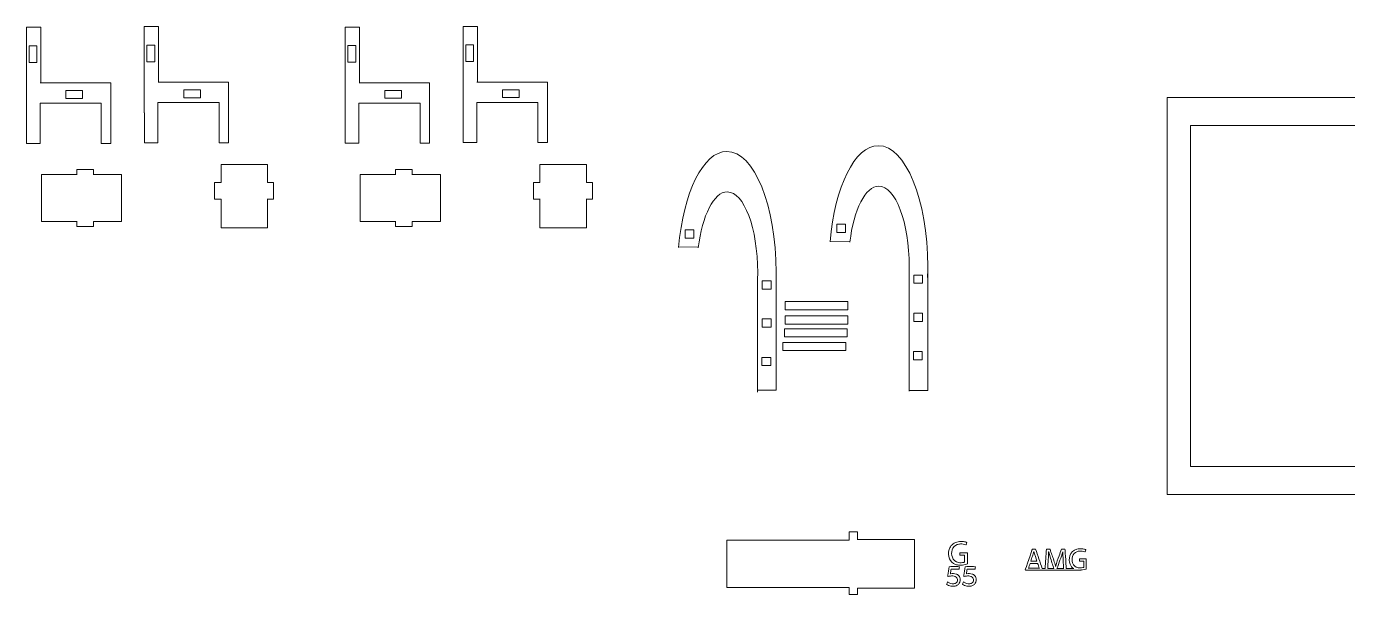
# Model space of a CAD drawing. Header units: millimetres. Extents: x -607 to 1451, y -798 to 283.
# Drawn here: x -575 to -60, y -765 to -544 of the extents above; entities that cross this region are included whole.
import ezdxf

# ---------------------------------------------------------------- set-up
doc = ezdxf.new("R2010")
doc.units = ezdxf.units.MM
doc.header["$MEASUREMENT"] = 0
doc.layers.add('layer 1', color=7, linetype='Continuous')

msp = doc.modelspace()

# ---------------------------------------------------------------- linework, layer by layer
at = {"layer": 'layer 1', "color": 242, "lineweight": 20}
for points in [[(-259.2123, -623.8066), (-255.7727, -623.8066), (-255.7727, -620.6316), (-259.2123, -620.6316), (-259.2123, -623.8066)], [(-318.2144, -626.0552), (-314.7748, -626.0552), (-314.7748, -622.8802), (-318.2144, -622.8802), (-318.2144, -626.0552)], [(-288.1845, -645.8987), (-284.7449, -645.8987), (-284.7449, -642.7237), (-288.1845, -642.7237), (-288.1845, -645.8987)], [(-229.1824, -643.6501), (-225.7428, -643.6501), (-225.7428, -640.4751), (-229.1824, -640.4751), (-229.1824, -643.6501)], [(-288.1843, -660.7154), (-284.7447, -660.7154), (-284.7447, -657.5404), (-288.1843, -657.5404), (-288.1843, -660.7154)], [(-229.1822, -658.4668), (-225.7426, -658.4668), (-225.7426, -655.2918), (-229.1822, -655.2918), (-229.1822, -658.4668)], [(-288.3166, -675.6643), (-284.877, -675.6643), (-284.877, -672.4893), (-288.3166, -672.4893), (-288.3166, -675.6643)], [(-229.3145, -673.4157), (-225.8749, -673.4157), (-225.8749, -670.2407), (-229.3145, -670.2407), (-229.3145, -673.4157)]]:
    msp.add_lwpolyline(points, close=True, dxfattribs=at)
for points, knots in [([(-574.5522, -577.5316), (-574.5522, -577.5316), (-574.6813, -577.5316), (-574.6813, -577.5316), (-574.6813, -577.5316), (-574.6813, -577.5316), (-574.6813, -543.9295), (-574.6813, -543.9295), (-574.6813, -543.9295), (-574.6813, -543.9295), (-569.1251, -543.9295), (-569.1251, -543.9295), (-569.1251, -543.9295), (-569.1251, -543.9295), (-569.1251, -565.6253), (-569.1251, -565.6253)], [0, 0, 0, 0, 0.2, 0.2, 0.2, 0.2, 0.4, 0.4, 0.4, 0.4, 0.6, 0.6, 0.6, 0.6, 1, 1, 1, 1]), ([(-528.6474, -577.2637), (-528.6474, -577.2637), (-528.7765, -577.2637), (-528.7765, -577.2637), (-528.7765, -577.2637), (-528.7765, -577.2637), (-528.7765, -543.6616), (-528.7765, -543.6616), (-528.7765, -543.6616), (-528.7765, -543.6616), (-523.2203, -543.6616), (-523.2203, -543.6616), (-523.2203, -543.6616), (-523.2203, -543.6616), (-523.2203, -565.3574), (-523.2203, -565.3574)], [0, 0, 0, 0, 0.2, 0.2, 0.2, 0.2, 0.4, 0.4, 0.4, 0.4, 0.6, 0.6, 0.6, 0.6, 1, 1, 1, 1]), ([(-450.4255, -577.495), (-450.4255, -577.495), (-450.5546, -577.495), (-450.5546, -577.495), (-450.5546, -577.495), (-450.5546, -577.495), (-450.5546, -543.8929), (-450.5546, -543.8929), (-450.5546, -543.8929), (-450.5546, -543.8929), (-444.9984, -543.8929), (-444.9984, -543.8929), (-444.9984, -543.8929), (-444.9984, -543.8929), (-444.9984, -565.5887), (-444.9984, -565.5887)], [0, 0, 0, 0, 0.2, 0.2, 0.2, 0.2, 0.4, 0.4, 0.4, 0.4, 0.6, 0.6, 0.6, 0.6, 1, 1, 1, 1]), ([(-404.5207, -577.2271), (-404.5207, -577.2271), (-404.6498, -577.2271), (-404.6498, -577.2271), (-404.6498, -577.2271), (-404.6498, -577.2271), (-404.6498, -543.625), (-404.6498, -543.625), (-404.6498, -543.625), (-404.6498, -543.625), (-399.0936, -543.625), (-399.0936, -543.625), (-399.0936, -543.625), (-399.0936, -543.625), (-399.0936, -565.3208), (-399.0936, -565.3208)], [0, 0, 0, 0, 0.2, 0.2, 0.2, 0.2, 0.4, 0.4, 0.4, 0.4, 0.6, 0.6, 0.6, 0.6, 1, 1, 1, 1]), ([(-573.6603, -551.1392), (-573.6603, -551.1392), (-570.6176, -551.1392), (-570.6176, -551.1392), (-570.6176, -551.1392), (-570.6176, -551.1392), (-570.6176, -557.6215), (-570.6176, -557.6215), (-570.6176, -557.6215), (-570.6176, -557.6215), (-573.6603, -557.6215), (-573.6603, -557.6215), (-573.6603, -557.6215), (-573.6603, -557.6215), (-573.6603, -551.1392), (-573.6603, -551.1392)], [0, 0, 0, 0, 0.2, 0.2, 0.2, 0.2, 0.4, 0.4, 0.4, 0.4, 0.6, 0.6, 0.6, 0.6, 1, 1, 1, 1]), ([(-527.7555, -550.8713), (-527.7555, -550.8713), (-524.7128, -550.8713), (-524.7128, -550.8713), (-524.7128, -550.8713), (-524.7128, -550.8713), (-524.7128, -557.3536), (-524.7128, -557.3536), (-524.7128, -557.3536), (-524.7128, -557.3536), (-527.7555, -557.3536), (-527.7555, -557.3536), (-527.7555, -557.3536), (-527.7555, -557.3536), (-527.7555, -550.8713), (-527.7555, -550.8713)], [0, 0, 0, 0, 0.2, 0.2, 0.2, 0.2, 0.4, 0.4, 0.4, 0.4, 0.6, 0.6, 0.6, 0.6, 1, 1, 1, 1]), ([(-449.5336, -551.1026), (-449.5336, -551.1026), (-446.4909, -551.1026), (-446.4909, -551.1026), (-446.4909, -551.1026), (-446.4909, -551.1026), (-446.4909, -557.5849), (-446.4909, -557.5849), (-446.4909, -557.5849), (-446.4909, -557.5849), (-449.5336, -557.5849), (-449.5336, -557.5849), (-449.5336, -557.5849), (-449.5336, -557.5849), (-449.5336, -551.1026), (-449.5336, -551.1026)], [0, 0, 0, 0, 0.2, 0.2, 0.2, 0.2, 0.4, 0.4, 0.4, 0.4, 0.6, 0.6, 0.6, 0.6, 1, 1, 1, 1]), ([(-403.6288, -550.8347), (-403.6288, -550.8347), (-400.5861, -550.8347), (-400.5861, -550.8347), (-400.5861, -550.8347), (-400.5861, -550.8347), (-400.5861, -557.317), (-400.5861, -557.317), (-400.5861, -557.317), (-400.5861, -557.317), (-403.6288, -557.317), (-403.6288, -557.317), (-403.6288, -557.317), (-403.6288, -557.317), (-403.6288, -550.8347), (-403.6288, -550.8347)], [0, 0, 0, 0, 0.2, 0.2, 0.2, 0.2, 0.4, 0.4, 0.4, 0.4, 0.6, 0.6, 0.6, 0.6, 1, 1, 1, 1]), ([(-569.2945, -565.6253), (-569.2945, -565.6253), (-541.8438, -565.6253), (-541.8438, -565.6253), (-541.8438, -565.6253), (-541.8438, -565.6253), (-541.8438, -589.1732), (-541.8438, -589.1732), (-541.8438, -589.1732), (-541.8438, -589.1732), (-545.548, -589.1732), (-545.548, -589.1732)], [0, 0, 0, 0, 0.25, 0.25, 0.25, 0.25, 0.5, 0.5, 0.5, 0.5, 1, 1, 1, 1]), ([(-523.3897, -565.3574), (-523.3897, -565.3574), (-495.939, -565.3574), (-495.939, -565.3574), (-495.939, -565.3574), (-495.939, -565.3574), (-495.939, -588.9053), (-495.939, -588.9053), (-495.939, -588.9053), (-495.939, -588.9053), (-499.6432, -588.9053), (-499.6432, -588.9053)], [0, 0, 0, 0, 0.25, 0.25, 0.25, 0.25, 0.5, 0.5, 0.5, 0.5, 1, 1, 1, 1]), ([(-445.1678, -565.5887), (-445.1678, -565.5887), (-417.7171, -565.5887), (-417.7171, -565.5887), (-417.7171, -565.5887), (-417.7171, -565.5887), (-417.7171, -589.1366), (-417.7171, -589.1366), (-417.7171, -589.1366), (-417.7171, -589.1366), (-421.4213, -589.1366), (-421.4213, -589.1366)], [0, 0, 0, 0, 0.25, 0.25, 0.25, 0.25, 0.5, 0.5, 0.5, 0.5, 1, 1, 1, 1]), ([(-399.263, -565.3208), (-399.263, -565.3208), (-371.8123, -565.3208), (-371.8123, -565.3208), (-371.8123, -565.3208), (-371.8123, -565.3208), (-371.8123, -588.8687), (-371.8123, -588.8687), (-371.8123, -588.8687), (-371.8123, -588.8687), (-375.5165, -588.8687), (-375.5165, -588.8687)], [0, 0, 0, 0, 0.25, 0.25, 0.25, 0.25, 0.5, 0.5, 0.5, 0.5, 1, 1, 1, 1]), ([(-559.3066, -571.6443), (-559.3066, -571.6443), (-559.3066, -568.6016), (-559.3066, -568.6016), (-559.3066, -568.6016), (-559.3066, -568.6016), (-552.8243, -568.6016), (-552.8243, -568.6016), (-552.8243, -568.6016), (-552.8243, -568.6016), (-552.8243, -571.6443), (-552.8243, -571.6443), (-552.8243, -571.6443), (-552.8243, -571.6443), (-559.3066, -571.6443), (-559.3066, -571.6443)], [0, 0, 0, 0, 0.2, 0.2, 0.2, 0.2, 0.4, 0.4, 0.4, 0.4, 0.6, 0.6, 0.6, 0.6, 1, 1, 1, 1]), ([(-513.4018, -571.3764), (-513.4018, -571.3764), (-513.4018, -568.3337), (-513.4018, -568.3337), (-513.4018, -568.3337), (-513.4018, -568.3337), (-506.9195, -568.3337), (-506.9195, -568.3337), (-506.9195, -568.3337), (-506.9195, -568.3337), (-506.9195, -571.3764), (-506.9195, -571.3764), (-506.9195, -571.3764), (-506.9195, -571.3764), (-513.4018, -571.3764), (-513.4018, -571.3764)], [0, 0, 0, 0, 0.2, 0.2, 0.2, 0.2, 0.4, 0.4, 0.4, 0.4, 0.6, 0.6, 0.6, 0.6, 1, 1, 1, 1]), ([(-435.1799, -571.6077), (-435.1799, -571.6077), (-435.1799, -568.565), (-435.1799, -568.565), (-435.1799, -568.565), (-435.1799, -568.565), (-428.6976, -568.565), (-428.6976, -568.565), (-428.6976, -568.565), (-428.6976, -568.565), (-428.6976, -571.6077), (-428.6976, -571.6077), (-428.6976, -571.6077), (-428.6976, -571.6077), (-435.1799, -571.6077), (-435.1799, -571.6077)], [0, 0, 0, 0, 0.2, 0.2, 0.2, 0.2, 0.4, 0.4, 0.4, 0.4, 0.6, 0.6, 0.6, 0.6, 1, 1, 1, 1]), ([(-389.2751, -571.3398), (-389.2751, -571.3398), (-389.2751, -568.2971), (-389.2751, -568.2971), (-389.2751, -568.2971), (-389.2751, -568.2971), (-382.7928, -568.2971), (-382.7928, -568.2971), (-382.7928, -568.2971), (-382.7928, -568.2971), (-382.7928, -571.3398), (-382.7928, -571.3398), (-382.7928, -571.3398), (-382.7928, -571.3398), (-389.2751, -571.3398), (-389.2751, -571.3398)], [0, 0, 0, 0, 0.2, 0.2, 0.2, 0.2, 0.4, 0.4, 0.4, 0.4, 0.6, 0.6, 0.6, 0.6, 1, 1, 1, 1]), ([(-569.373, -589.1733), (-569.373, -589.1733), (-569.373, -573.566), (-569.373, -573.566), (-569.373, -573.566), (-569.373, -573.566), (-545.548, -573.566), (-545.548, -573.566), (-545.548, -573.566), (-545.548, -573.566), (-545.548, -589.1732), (-545.548, -589.1732)], [0, 0, 0, 0, 0.25, 0.25, 0.25, 0.25, 0.5, 0.5, 0.5, 0.5, 1, 1, 1, 1]), ([(-523.4682, -588.9054), (-523.4682, -588.9054), (-523.4682, -573.2981), (-523.4682, -573.2981), (-523.4682, -573.2981), (-523.4682, -573.2981), (-499.6432, -573.2981), (-499.6432, -573.2981), (-499.6432, -573.2981), (-499.6432, -573.2981), (-499.6432, -588.9053), (-499.6432, -588.9053)], [0, 0, 0, 0, 0.25, 0.25, 0.25, 0.25, 0.5, 0.5, 0.5, 0.5, 1, 1, 1, 1]), ([(-445.2463, -589.1367), (-445.2463, -589.1367), (-445.2463, -573.5294), (-445.2463, -573.5294), (-445.2463, -573.5294), (-445.2463, -573.5294), (-421.4213, -573.5294), (-421.4213, -573.5294), (-421.4213, -573.5294), (-421.4213, -573.5294), (-421.4213, -589.1366), (-421.4213, -589.1366)], [0, 0, 0, 0, 0.25, 0.25, 0.25, 0.25, 0.5, 0.5, 0.5, 0.5, 1, 1, 1, 1]), ([(-399.3415, -588.8688), (-399.3415, -588.8688), (-399.3415, -573.2615), (-399.3415, -573.2615), (-399.3415, -573.2615), (-399.3415, -573.2615), (-375.5165, -573.2615), (-375.5165, -573.2615), (-375.5165, -573.2615), (-375.5165, -573.2615), (-375.5165, -588.8687), (-375.5165, -588.8687)], [0, 0, 0, 0, 0.25, 0.25, 0.25, 0.25, 0.5, 0.5, 0.5, 0.5, 1, 1, 1, 1]), ([(-569.373, -589.1732), (-569.373, -589.1732), (-574.6522, -589.1732), (-574.6522, -589.1732), (-574.6522, -589.1732), (-574.6522, -589.1732), (-574.6522, -577.5316), (-574.6522, -577.5316)], [0, 0, 0, 0, 0.33333333, 0.33333333, 0.33333333, 0.33333333, 1, 1, 1, 1]), ([(-523.4682, -588.9053), (-523.4682, -588.9053), (-528.7474, -588.9053), (-528.7474, -588.9053), (-528.7474, -588.9053), (-528.7474, -588.9053), (-528.7474, -577.2637), (-528.7474, -577.2637)], [0, 0, 0, 0, 0.33333333, 0.33333333, 0.33333333, 0.33333333, 1, 1, 1, 1]), ([(-445.2463, -589.1366), (-445.2463, -589.1366), (-450.5255, -589.1366), (-450.5255, -589.1366), (-450.5255, -589.1366), (-450.5255, -589.1366), (-450.5255, -577.495), (-450.5255, -577.495)], [0, 0, 0, 0, 0.33333333, 0.33333333, 0.33333333, 0.33333333, 1, 1, 1, 1]), ([(-399.3415, -588.8687), (-399.3415, -588.8687), (-404.6207, -588.8687), (-404.6207, -588.8687), (-404.6207, -588.8687), (-404.6207, -588.8687), (-404.6207, -577.2271), (-404.6207, -577.2271)], [0, 0, 0, 0, 0.33333333, 0.33333333, 0.33333333, 0.33333333, 1, 1, 1, 1]), ([(-261.7701, -627.4551), (-259.9487, -606.1036), (-252.2225, -590.0665), (-242.9678, -590.0665), (-242.9678, -590.0665), (-232.359, -590.0665), (-223.7589, -611.1395), (-223.7589, -637.1346), (-223.7589, -637.1346), (-223.7589, -637.1346), (-223.7589, -637.1346), (-223.7589, -637.1346)], [0, 0, 0, 0, 0.25, 0.25, 0.25, 0.25, 0.5, 0.5, 0.5, 0.5, 1, 1, 1, 1]), ([(-320.7722, -629.7037), (-318.9508, -608.3522), (-311.2246, -592.3151), (-301.9699, -592.3151), (-301.9699, -592.3151), (-291.3611, -592.3151), (-282.761, -613.3881), (-282.761, -639.3832), (-282.761, -639.3832), (-282.761, -639.3832), (-282.761, -639.3832), (-282.761, -639.3832)], [0, 0, 0, 0, 0.25, 0.25, 0.25, 0.25, 0.5, 0.5, 0.5, 0.5, 1, 1, 1, 1]), ([(-555.0733, -619.6002), (-555.0733, -619.6002), (-568.8318, -619.6002), (-568.8318, -619.6002), (-568.8318, -619.6002), (-568.8318, -619.6002), (-568.8319, -619.6002), (-568.8319, -619.6002), (-568.8319, -619.6002), (-568.8319, -619.6002), (-568.8319, -601.3439), (-568.8319, -601.3439), (-568.8319, -601.3439), (-568.8319, -601.3439), (-555.0733, -601.3439), (-555.0733, -601.3439)], [0, 0, 0, 0, 0.2, 0.2, 0.2, 0.2, 0.4, 0.4, 0.4, 0.4, 0.6, 0.6, 0.6, 0.6, 1, 1, 1, 1]), ([(-555.0733, -601.41), (-555.0733, -601.41), (-555.0733, -599.3839), (-555.0733, -599.3839), (-555.0733, -599.3839), (-555.0733, -599.3839), (-548.591, -599.3839), (-548.591, -599.3839), (-548.591, -599.3839), (-548.591, -599.3839), (-548.591, -601.3439), (-548.591, -601.3439)], [0, 0, 0, 0, 0.25, 0.25, 0.25, 0.25, 0.5, 0.5, 0.5, 0.5, 1, 1, 1, 1]), ([(-548.7234, -601.3439), (-548.7234, -601.3439), (-537.6107, -601.3439), (-537.6107, -601.3439), (-537.6107, -601.3439), (-537.6107, -601.3439), (-537.6106, -601.3439), (-537.6106, -601.3439), (-537.6106, -601.3439), (-537.6106, -601.3439), (-537.6105, -601.3439), (-537.6105, -601.3439), (-537.6105, -601.3439), (-537.6105, -601.3439), (-537.6105, -619.6), (-537.6105, -619.6), (-537.6105, -619.6), (-537.6105, -619.6), (-537.6105, -619.6001), (-537.6105, -619.6001), (-537.6105, -619.6001), (-537.6105, -619.6001), (-537.6105, -619.6002), (-537.6105, -619.6002), (-537.6105, -619.6002), (-537.6105, -619.6002), (-537.6106, -619.6002), (-537.6106, -619.6002), (-537.6106, -619.6002), (-537.6106, -619.6002), (-548.591, -619.6002), (-548.591, -619.6002)], [0, 0, 0, 0, 0.11111111, 0.11111111, 0.11111111, 0.11111111, 0.22222222, 0.22222222, 0.22222222, 0.22222222, 0.33333333, 0.33333333, 0.33333333, 0.33333333, 0.44444444, 0.44444444, 0.44444444, 0.44444444, 0.55555556, 0.55555556, 0.55555556, 0.55555556, 0.66666667, 0.66666667, 0.66666667, 0.66666667, 0.77777778, 0.77777778, 0.77777778, 0.77777778, 1, 1, 1, 1]), ([(-480.7626, -604.4528), (-480.7626, -604.4528), (-480.7626, -597.4086), (-480.7626, -597.4086), (-480.7626, -597.4086), (-480.7626, -597.4086), (-498.8866, -597.4086), (-498.8866, -597.4086), (-498.8866, -597.4086), (-498.8866, -597.4086), (-498.8866, -604.4528), (-498.8866, -604.4528)], [0, 0, 0, 0, 0.25, 0.25, 0.25, 0.25, 0.5, 0.5, 0.5, 0.5, 1, 1, 1, 1]), ([(-430.9466, -619.5636), (-430.9466, -619.5636), (-444.7051, -619.5636), (-444.7051, -619.5636), (-444.7051, -619.5636), (-444.7051, -619.5636), (-444.7052, -619.5636), (-444.7052, -619.5636), (-444.7052, -619.5636), (-444.7052, -619.5636), (-444.7052, -601.3073), (-444.7052, -601.3073), (-444.7052, -601.3073), (-444.7052, -601.3073), (-430.9466, -601.3073), (-430.9466, -601.3073)], [0, 0, 0, 0, 0.2, 0.2, 0.2, 0.2, 0.4, 0.4, 0.4, 0.4, 0.6, 0.6, 0.6, 0.6, 1, 1, 1, 1]), ([(-430.9466, -601.3734), (-430.9466, -601.3734), (-430.9466, -599.3473), (-430.9466, -599.3473), (-430.9466, -599.3473), (-430.9466, -599.3473), (-424.4643, -599.3473), (-424.4643, -599.3473), (-424.4643, -599.3473), (-424.4643, -599.3473), (-424.4643, -601.3073), (-424.4643, -601.3073)], [0, 0, 0, 0, 0.25, 0.25, 0.25, 0.25, 0.5, 0.5, 0.5, 0.5, 1, 1, 1, 1]), ([(-424.5967, -601.3073), (-424.5967, -601.3073), (-413.484, -601.3073), (-413.484, -601.3073), (-413.484, -601.3073), (-413.484, -601.3073), (-413.4839, -601.3073), (-413.4839, -601.3073), (-413.4839, -601.3073), (-413.4839, -601.3073), (-413.4838, -601.3073), (-413.4838, -601.3073), (-413.4838, -601.3073), (-413.4838, -601.3073), (-413.4838, -619.5634), (-413.4838, -619.5634), (-413.4838, -619.5634), (-413.4838, -619.5634), (-413.4838, -619.5635), (-413.4838, -619.5635), (-413.4838, -619.5635), (-413.4838, -619.5635), (-413.4838, -619.5636), (-413.4838, -619.5636), (-413.4838, -619.5636), (-413.4838, -619.5636), (-413.4839, -619.5636), (-413.4839, -619.5636), (-413.4839, -619.5636), (-413.4839, -619.5636), (-424.4643, -619.5636), (-424.4643, -619.5636)], [0, 0, 0, 0, 0.11111111, 0.11111111, 0.11111111, 0.11111111, 0.22222222, 0.22222222, 0.22222222, 0.22222222, 0.33333333, 0.33333333, 0.33333333, 0.33333333, 0.44444444, 0.44444444, 0.44444444, 0.44444444, 0.55555556, 0.55555556, 0.55555556, 0.55555556, 0.66666667, 0.66666667, 0.66666667, 0.66666667, 0.77777778, 0.77777778, 0.77777778, 0.77777778, 1, 1, 1, 1]), ([(-356.6359, -604.4162), (-356.6359, -604.4162), (-356.6359, -597.372), (-356.6359, -597.372), (-356.6359, -597.372), (-356.6359, -597.372), (-374.7599, -597.372), (-374.7599, -597.372), (-374.7599, -597.372), (-374.7599, -597.372), (-374.7599, -604.4162), (-374.7599, -604.4162)], [0, 0, 0, 0, 0.25, 0.25, 0.25, 0.25, 0.5, 0.5, 0.5, 0.5, 1, 1, 1, 1]), ([(-498.8177, -610.9351), (-498.8177, -610.9351), (-501.429, -610.9351), (-501.429, -610.9351), (-501.429, -610.9351), (-501.429, -610.9351), (-501.429, -604.4528), (-501.429, -604.4528), (-501.429, -604.4528), (-501.429, -604.4528), (-498.8866, -604.4528), (-498.8866, -604.4528)], [0, 0, 0, 0, 0.25, 0.25, 0.25, 0.25, 0.5, 0.5, 0.5, 0.5, 1, 1, 1, 1]), ([(-480.892, -610.9351), (-480.892, -610.9351), (-478.4446, -610.9351), (-478.4446, -610.9351), (-478.4446, -610.9351), (-478.4446, -610.9351), (-478.4446, -604.4528), (-478.4446, -604.4528), (-478.4446, -604.4528), (-478.4446, -604.4528), (-480.7626, -604.4528), (-480.7626, -604.4528)], [0, 0, 0, 0, 0.25, 0.25, 0.25, 0.25, 0.5, 0.5, 0.5, 0.5, 1, 1, 1, 1]), ([(-374.691, -610.8985), (-374.691, -610.8985), (-377.3023, -610.8985), (-377.3023, -610.8985), (-377.3023, -610.8985), (-377.3023, -610.8985), (-377.3023, -604.4162), (-377.3023, -604.4162), (-377.3023, -604.4162), (-377.3023, -604.4162), (-374.7599, -604.4162), (-374.7599, -604.4162)], [0, 0, 0, 0, 0.25, 0.25, 0.25, 0.25, 0.5, 0.5, 0.5, 0.5, 1, 1, 1, 1]), ([(-356.7653, -610.8985), (-356.7653, -610.8985), (-354.3179, -610.8985), (-354.3179, -610.8985), (-354.3179, -610.8985), (-354.3179, -610.8985), (-354.3179, -604.4162), (-354.3179, -604.4162), (-354.3179, -604.4162), (-354.3179, -604.4162), (-356.6359, -604.4162), (-356.6359, -604.4162)], [0, 0, 0, 0, 0.25, 0.25, 0.25, 0.25, 0.5, 0.5, 0.5, 0.5, 1, 1, 1, 1]), ([(-254.0845, -627.6449), (-252.5569, -614.9849), (-248.084, -605.8191), (-242.8041, -605.8191), (-242.8041, -605.8191), (-236.264, -605.8191), (-230.9622, -619.8819), (-230.9622, -637.2294), (-230.9622, -637.2294), (-230.9622, -637.7364), (-230.9668, -638.2406), (-230.9757, -638.7417)], [0, 0, 0, 0, 0.25, 0.25, 0.25, 0.25, 0.5, 0.5, 0.5, 0.5, 1, 1, 1, 1]), ([(-498.8866, -610.9351), (-498.8866, -610.9351), (-498.8866, -622.0807), (-498.8866, -622.0807), (-498.8866, -622.0807), (-498.8866, -622.0807), (-480.7626, -622.0807), (-480.7626, -622.0807), (-480.7626, -622.0807), (-480.7626, -622.0807), (-480.7626, -610.9351), (-480.7626, -610.9351)], [0, 0, 0, 0, 0.25, 0.25, 0.25, 0.25, 0.5, 0.5, 0.5, 0.5, 1, 1, 1, 1]), ([(-374.7599, -610.8985), (-374.7599, -610.8985), (-374.7599, -622.0441), (-374.7599, -622.0441), (-374.7599, -622.0441), (-374.7599, -622.0441), (-356.6359, -622.0441), (-356.6359, -622.0441), (-356.6359, -622.0441), (-356.6359, -622.0441), (-356.6359, -610.8985), (-356.6359, -610.8985)], [0, 0, 0, 0, 0.25, 0.25, 0.25, 0.25, 0.5, 0.5, 0.5, 0.5, 1, 1, 1, 1]), ([(-313.0866, -629.8935), (-311.559, -617.2335), (-307.0861, -608.0677), (-301.8062, -608.0677), (-301.8062, -608.0677), (-295.2661, -608.0677), (-289.9643, -622.1305), (-289.9643, -639.478), (-289.9643, -639.478), (-289.9643, -639.985), (-289.9689, -640.4892), (-289.9778, -640.9903)], [0, 0, 0, 0, 0.25, 0.25, 0.25, 0.25, 0.5, 0.5, 0.5, 0.5, 1, 1, 1, 1]), ([(-555.0733, -619.4938), (-555.0733, -619.4938), (-555.0733, -621.5199), (-555.0733, -621.5199), (-555.0733, -621.5199), (-555.0733, -621.5199), (-548.591, -621.5199), (-548.591, -621.5199), (-548.591, -621.5199), (-548.591, -621.5199), (-548.591, -619.5599), (-548.591, -619.5599)], [0, 0, 0, 0, 0.25, 0.25, 0.25, 0.25, 0.5, 0.5, 0.5, 0.5, 1, 1, 1, 1]), ([(-430.9466, -619.4572), (-430.9466, -619.4572), (-430.9466, -621.4833), (-430.9466, -621.4833), (-430.9466, -621.4833), (-430.9466, -621.4833), (-424.4643, -621.4833), (-424.4643, -621.4833), (-424.4643, -621.4833), (-424.4643, -621.4833), (-424.4643, -619.5233), (-424.4643, -619.5233)], [0, 0, 0, 0, 0.25, 0.25, 0.25, 0.25, 0.5, 0.5, 0.5, 0.5, 1, 1, 1, 1]), ([(-289.9778, -686.051), (-289.9778, -686.051), (-289.9778, -640.9892), (-289.9778, -640.9892), (-289.9778, -640.9892), (-289.9778, -640.9892), (-289.9777, -640.9892), (-289.9777, -640.9892)], [0, 0, 0, 0, 0.33333333, 0.33333333, 0.33333333, 0.33333333, 1, 1, 1, 1]), ([(-282.7676, -640.9892), (-282.7676, -640.9892), (-282.7604, -640.9892), (-282.7604, -640.9892), (-282.7604, -640.9892), (-282.7604, -640.9892), (-282.7603, -640.9892), (-282.7603, -640.9892), (-282.7603, -640.9892), (-282.7603, -640.9892), (-282.7603, -685.3226), (-282.7603, -685.3226)], [0, 0, 0, 0, 0.25, 0.25, 0.25, 0.25, 0.5, 0.5, 0.5, 0.5, 1, 1, 1, 1]), ([(-230.9757, -685.5878), (-230.9757, -685.5878), (-230.9757, -638.7406), (-230.9757, -638.7406), (-230.9757, -638.7406), (-230.9757, -638.7406), (-230.9756, -638.7406), (-230.9756, -638.7406)], [0, 0, 0, 0, 0.33333333, 0.33333333, 0.33333333, 0.33333333, 1, 1, 1, 1]), ([(-223.7655, -638.7406), (-223.7655, -638.7406), (-223.7583, -638.7406), (-223.7583, -638.7406), (-223.7583, -638.7406), (-223.7583, -638.7406), (-223.7582, -638.7406), (-223.7582, -638.7406), (-223.7582, -638.7406), (-223.7582, -638.7406), (-223.7582, -685.3854), (-223.7582, -685.3854)], [0, 0, 0, 0, 0.25, 0.25, 0.25, 0.25, 0.5, 0.5, 0.5, 0.5, 1, 1, 1, 1]), ([(-279.3206, -653.9686), (-279.3206, -653.9686), (-254.8469, -653.9686), (-254.8469, -653.9686), (-254.8469, -653.9686), (-254.8469, -653.9686), (-254.8469, -650.7936), (-254.8469, -650.7936), (-254.8469, -650.7936), (-254.8469, -650.7936), (-279.3206, -650.7936), (-279.3206, -650.7936), (-279.3206, -650.7936), (-279.3206, -650.7936), (-279.3206, -653.9686), (-279.3206, -653.9686)], [0, 0, 0, 0, 0.2, 0.2, 0.2, 0.2, 0.4, 0.4, 0.4, 0.4, 0.6, 0.6, 0.6, 0.6, 1, 1, 1, 1]), ([(-279.3206, -659.5251), (-279.3206, -659.5251), (-254.8469, -659.5251), (-254.8469, -659.5251), (-254.8469, -659.5251), (-254.8469, -659.5251), (-254.8469, -656.3501), (-254.8469, -656.3501), (-254.8469, -656.3501), (-254.8469, -656.3501), (-279.3206, -656.3501), (-279.3206, -656.3501), (-279.3206, -656.3501), (-279.3206, -656.3501), (-279.3206, -659.5251), (-279.3206, -659.5251)], [0, 0, 0, 0, 0.2, 0.2, 0.2, 0.2, 0.4, 0.4, 0.4, 0.4, 0.6, 0.6, 0.6, 0.6, 1, 1, 1, 1]), ([(-279.5852, -664.5522), (-279.5852, -664.5522), (-255.1115, -664.5522), (-255.1115, -664.5522), (-255.1115, -664.5522), (-255.1115, -664.5522), (-255.1115, -661.3772), (-255.1115, -661.3772), (-255.1115, -661.3772), (-255.1115, -661.3772), (-279.5852, -661.3772), (-279.5852, -661.3772), (-279.5852, -661.3772), (-279.5852, -661.3772), (-279.5852, -664.5522), (-279.5852, -664.5522)], [0, 0, 0, 0, 0.2, 0.2, 0.2, 0.2, 0.4, 0.4, 0.4, 0.4, 0.6, 0.6, 0.6, 0.6, 1, 1, 1, 1]), ([(-280.1143, -669.8438), (-280.1143, -669.8438), (-255.6406, -669.8438), (-255.6406, -669.8438), (-255.6406, -669.8438), (-255.6406, -669.8438), (-255.6406, -666.6688), (-255.6406, -666.6688), (-255.6406, -666.6688), (-255.6406, -666.6688), (-280.1143, -666.6688), (-280.1143, -666.6688), (-280.1143, -666.6688), (-280.1143, -666.6688), (-280.1143, -669.8438), (-280.1143, -669.8438)], [0, 0, 0, 0, 0.2, 0.2, 0.2, 0.2, 0.4, 0.4, 0.4, 0.4, 0.6, 0.6, 0.6, 0.6, 1, 1, 1, 1]), ([(-251.1631, -743.4709), (-251.1631, -743.4709), (-251.1631, -740.3776), (-251.1631, -740.3776), (-251.1631, -740.3776), (-251.1631, -740.3776), (-254.3381, -740.3776), (-254.3381, -740.3776), (-254.3381, -740.3776), (-254.3381, -740.3776), (-254.3381, -743.6425), (-254.3381, -743.6425)], [0, 0, 0, 0, 0.25, 0.25, 0.25, 0.25, 0.5, 0.5, 0.5, 0.5, 1, 1, 1, 1]), ([(-254.338, -762.1165), (-254.338, -762.1165), (-301.9763, -762.1165), (-301.9763, -762.1165), (-301.9763, -762.1165), (-301.9763, -762.1165), (-301.9763, -743.6425), (-301.9763, -743.6425), (-301.9763, -743.6425), (-301.9763, -743.6425), (-254.3381, -743.6425), (-254.3381, -743.6425)], [0, 0, 0, 0, 0.25, 0.25, 0.25, 0.25, 0.5, 0.5, 0.5, 0.5, 1, 1, 1, 1]), ([(-251.1631, -743.3474), (-251.1631, -743.3474), (-251.1631, -743.3473), (-251.1631, -743.3473), (-251.1631, -743.3473), (-251.1631, -743.3473), (-228.8752, -743.3473), (-228.8752, -743.3473), (-228.8752, -743.3473), (-228.8752, -743.3473), (-228.8752, -762.3889), (-228.8752, -762.3889), (-228.8752, -762.3889), (-228.8752, -762.3889), (-251.1631, -762.3889), (-251.1631, -762.3889)], [0, 0, 0, 0, 0.2, 0.2, 0.2, 0.2, 0.4, 0.4, 0.4, 0.4, 0.6, 0.6, 0.6, 0.6, 1, 1, 1, 1]), ([(-254.3381, -762.1165), (-254.3381, -762.1165), (-254.3381, -764.8513), (-254.3381, -764.8513), (-254.3381, -764.8513), (-254.3381, -764.8513), (-251.1631, -764.8513), (-251.1631, -764.8513), (-251.1631, -764.8513), (-251.1631, -764.8513), (-251.1631, -762.3889), (-251.1631, -762.3889)], [0, 0, 0, 0, 0.25, 0.25, 0.25, 0.25, 0.5, 0.5, 0.5, 0.5, 1, 1, 1, 1])]:
    msp.add_open_spline(points, degree=3, knots=knots, dxfattribs=at)
at = {"layer": 'layer 1', "color": 142, "lineweight": 20}
for points, knots in [([(-130.4778, -571.3396), (-130.4778, -571.3396), (-1.3611, -571.3396), (-1.3611, -571.3396), (-1.3611, -571.3396), (-1.3611, -571.3396), (-1.3611, -725.8563), (-1.3611, -725.8563), (-1.3611, -725.8563), (-1.3611, -725.8563), (-130.4778, -725.8563), (-130.4778, -725.8563), (-130.4778, -725.8563), (-130.4778, -725.8563), (-130.4778, -571.3396), (-130.4778, -571.3396)], [0, 0, 0, 0, 0.2, 0.2, 0.2, 0.2, 0.4, 0.4, 0.4, 0.4, 0.6, 0.6, 0.6, 0.6, 1, 1, 1, 1]), ([(-121.4397, -582.1557), (-121.4397, -582.1557), (-10.3992, -582.1557), (-10.3992, -582.1557), (-10.3992, -582.1557), (-10.3992, -582.1557), (-10.3992, -715.0401), (-10.3992, -715.0401), (-10.3992, -715.0401), (-10.3992, -715.0401), (-121.4397, -715.0401), (-121.4397, -715.0401), (-121.4397, -715.0401), (-121.4397, -715.0401), (-121.4397, -582.1557), (-121.4397, -582.1557)], [0, 0, 0, 0, 0.2, 0.2, 0.2, 0.2, 0.4, 0.4, 0.4, 0.4, 0.6, 0.6, 0.6, 0.6, 1, 1, 1, 1]), ([(-208.2519, -752.9271), (-208.2519, -752.9271), (-208.2519, -752.9271), (-208.2519, -752.9271), (-208.2519, -752.9271), (-208.2519, -751.4628), (-208.2519, -750.0201), (-208.2519, -748.5685), (-208.2519, -748.5685), (-209.241, -748.5685), (-210.2207, -748.5685), (-211.2163, -748.5685), (-211.2163, -748.5685), (-211.2191, -748.88), (-211.2258, -749.1821), (-211.2113, -749.5004), (-211.2113, -749.5004), (-210.5958, -749.5004), (-209.9966, -749.5004), (-209.3882, -749.5004), (-209.3882, -749.5004), (-209.3882, -750.4111), (-209.3882, -751.3051), (-209.3882, -752.2102), (-209.3882, -752.2102), (-209.494, -752.2452), (-209.5934, -752.2869), (-209.6969, -752.3108), (-209.6969, -752.3108), (-210.3695, -752.4656), (-211.0494, -752.4968), (-211.7277, -752.3714), (-211.7277, -752.3714), (-212.9273, -752.1496), (-213.7717, -751.4803), (-214.1812, -750.3184), (-214.1812, -750.3184), (-214.5161, -749.3684), (-214.5289, -748.398), (-214.2313, -747.4368), (-214.2313, -747.4368), (-213.9249, -746.4471), (-213.2741, -745.7626), (-212.3025, -745.3928), (-212.3025, -745.3928), (-211.8826, -745.2328), (-211.4446, -745.1582), (-210.9959, -745.1428), (-210.9959, -745.1428), (-210.2687, -745.1179), (-209.5599, -745.2029), (-208.883, -745.4865), (-208.883, -745.4865), (-208.8558, -745.4979), (-208.8258, -745.5029), (-208.7866, -745.5137), (-208.7866, -745.5137), (-208.6931, -745.1957), (-208.6029, -744.8891), (-208.5091, -744.5701), (-208.5091, -744.5701), (-208.5971, -744.5357), (-208.6703, -744.5045), (-208.7452, -744.4783), (-208.7452, -744.4783), (-209.2401, -744.3058), (-209.7509, -744.2163), (-210.2726, -744.1766), (-210.2726, -744.1766), (-211.0026, -744.1211), (-211.7229, -744.1741), (-212.4249, -744.3837), (-212.4249, -744.3837), (-213.9066, -744.8262), (-214.9338, -745.7627), (-215.4149, -747.2427), (-215.4149, -747.2427), (-215.8107, -748.4601), (-215.7563, -749.6797), (-215.2871, -750.8707), (-215.2871, -750.8707), (-214.8593, -751.9567), (-214.0755, -752.6877), (-212.9858, -753.0952), (-212.9858, -753.0952), (-212.4472, -753.2967), (-211.8862, -753.3814), (-211.3148, -753.4046), (-211.3148, -753.4046), (-210.5694, -753.4349), (-209.8348, -753.3503), (-209.1116, -753.1726), (-209.1116, -753.1726), (-208.8212, -753.1013), (-208.536, -753.0089), (-208.2519, -752.9271)], [0, 0, 0, 0, 0.04, 0.04, 0.04, 0.04, 0.08, 0.08, 0.08, 0.08, 0.12, 0.12, 0.12, 0.12, 0.16, 0.16, 0.16, 0.16, 0.2, 0.2, 0.2, 0.2, 0.24, 0.24, 0.24, 0.24, 0.28, 0.28, 0.28, 0.28, 0.32, 0.32, 0.32, 0.32, 0.36, 0.36, 0.36, 0.36, 0.4, 0.4, 0.4, 0.4, 0.44, 0.44, 0.44, 0.44, 0.48, 0.48, 0.48, 0.48, 0.52, 0.52, 0.52, 0.52, 0.56, 0.56, 0.56, 0.56, 0.6, 0.6, 0.6, 0.6, 0.64, 0.64, 0.64, 0.64, 0.68, 0.68, 0.68, 0.68, 0.72, 0.72, 0.72, 0.72, 0.76, 0.76, 0.76, 0.76, 0.8, 0.8, 0.8, 0.8, 0.84, 0.84, 0.84, 0.84, 0.88, 0.88, 0.88, 0.88, 0.92, 0.92, 0.92, 0.92, 1, 1, 1, 1]), ([(-179.1876, -754.7231), (-180.0512, -752.1874), (-180.9084, -749.6576), (-181.7731, -747.1207), (-181.7731, -747.1207), (-182.1981, -747.1207), (-182.6145, -747.1207), (-183.0223, -747.1207), (-183.0223, -747.1207), (-183.1177, -747.3202), (-185.7722, -755.119), (-185.7722, -755.2231), (-185.7722, -755.2231), (-185.7495, -755.2231), (-185.7269, -755.2231), (-185.7042, -755.2231)], [0, 0, 0, 0, 0.2, 0.2, 0.2, 0.2, 0.4, 0.4, 0.4, 0.4, 0.6, 0.6, 0.6, 0.6, 1, 1, 1, 1]), ([(-182.4497, -748.0489), (-182.1201, -749.3502), (-181.6256, -750.582), (-181.2179, -751.8572), (-181.2179, -751.8572), (-182.0333, -751.8572), (-182.8314, -751.8572), (-183.6555, -751.8572), (-183.6555, -751.8572), (-183.4387, -751.2153), (-183.2305, -750.582), (-183.0136, -749.9574), (-183.0136, -749.9574), (-182.7967, -749.3328), (-182.6145, -748.6909), (-182.4497, -748.0489)], [0, 0, 0, 0, 0.2, 0.2, 0.2, 0.2, 0.4, 0.4, 0.4, 0.4, 0.6, 0.6, 0.6, 0.6, 1, 1, 1, 1]), ([(-169.8339, -754.7232), (-169.9113, -753.5316), (-169.9923, -752.3507), (-170.0533, -751.1632), (-170.0533, -751.1632), (-170.1227, -749.888), (-170.2962, -747.2161), (-170.3309, -747.1207), (-170.3309, -747.1207), (-170.7646, -747.1207), (-171.2071, -747.1207), (-171.6408, -747.1207), (-171.6408, -747.1207), (-171.6581, -747.1641), (-171.6755, -747.1988), (-171.6928, -747.2335), (-171.6928, -747.2335), (-171.9965, -748.0576), (-172.3001, -748.8904), (-172.6037, -749.7145), (-172.6037, -749.7145), (-173.0982, -751.0505), (-173.5926, -752.3864), (-173.9396, -753.7657), (-173.9396, -753.7657), (-173.9396, -753.7917), (-173.957, -753.8091), (-173.983, -753.8611), (-173.983, -753.8611), (-174.0004, -753.783), (-174.009, -753.7397), (-174.0264, -753.6963), (-174.0264, -753.6963), (-174.2346, -752.9763), (-174.4081, -752.2476), (-174.6423, -751.5362), (-174.6423, -751.5362), (-175.1281, -750.0875), (-175.6486, -748.6562), (-176.1517, -747.2161), (-176.1517, -747.2161), (-176.1604, -747.1814), (-176.1778, -747.1554), (-176.1864, -747.1207), (-176.1864, -747.1207), (-176.6289, -747.1207), (-177.0626, -747.1207), (-177.5224, -747.1207), (-177.5224, -747.1207), (-177.5224, -747.1207), (-177.5224, -747.1208), (-177.5224, -747.1208), (-177.5224, -747.1208), (-177.6932, -749.6524), (-177.8721, -752.1841), (-178.051, -754.723)], [0, 0, 0, 0, 0.06666667, 0.06666667, 0.06666667, 0.06666667, 0.13333333, 0.13333333, 0.13333333, 0.13333333, 0.2, 0.2, 0.2, 0.2, 0.26666667, 0.26666667, 0.26666667, 0.26666667, 0.33333333, 0.33333333, 0.33333333, 0.33333333, 0.4, 0.4, 0.4, 0.4, 0.46666667, 0.46666667, 0.46666667, 0.46666667, 0.53333333, 0.53333333, 0.53333333, 0.53333333, 0.6, 0.6, 0.6, 0.6, 0.66666667, 0.66666667, 0.66666667, 0.66666667, 0.73333333, 0.73333333, 0.73333333, 0.73333333, 0.8, 0.8, 0.8, 0.8, 0.86666667, 0.86666667, 0.86666667, 0.86666667, 1, 1, 1, 1]), ([(-177.0558, -754.7231), (-177.0408, -754.4967), (-177.0255, -754.2727), (-177.0106, -754.052), (-177.0106, -754.052), (-176.9932, -753.6529), (-176.9585, -753.2625), (-176.9412, -752.8635), (-176.9412, -752.8635), (-176.9151, -752.4731), (-176.8891, -752.0914), (-176.8631, -751.7011), (-176.8631, -751.7011), (-176.8457, -751.3107), (-176.8197, -750.9203), (-176.8024, -750.53), (-176.8024, -750.53), (-176.785, -750.1396), (-176.7763, -749.7405), (-176.7503, -749.3502), (-176.7503, -749.3502), (-176.733, -748.9598), (-176.7416, -748.5781), (-176.6896, -748.1964), (-176.6896, -748.1964), (-176.6722, -748.2224), (-176.6549, -748.2571), (-176.6462, -748.2832), (-176.6462, -748.2832), (-176.4814, -748.9078), (-176.3252, -749.541), (-176.1257, -750.1483), (-176.1257, -750.1483), (-175.6361, -751.6812), (-175.1242, -753.1993), (-174.6176, -754.723)], [0, 0, 0, 0, 0.1, 0.1, 0.1, 0.1, 0.2, 0.2, 0.2, 0.2, 0.3, 0.3, 0.3, 0.3, 0.4, 0.4, 0.4, 0.4, 0.5, 0.5, 0.5, 0.5, 0.6, 0.6, 0.6, 0.6, 0.7, 0.7, 0.7, 0.7, 0.8, 0.8, 0.8, 0.8, 1, 1, 1, 1]), ([(-173.4593, -754.7231), (-172.6929, -752.5471), (-171.8465, -750.4014), (-171.1897, -748.1877), (-171.1897, -748.1877), (-171.181, -748.1877), (-171.1724, -748.1964), (-171.1637, -748.1964), (-171.1637, -748.1964), (-171.155, -748.2398), (-171.155, -748.2832), (-171.155, -748.3265), (-171.155, -748.3265), (-171.1463, -748.5781), (-171.155, -748.821), (-171.1463, -749.0639), (-171.1463, -749.0639), (-171.103, -749.9314), (-171.0596, -750.7989), (-171.0162, -751.6664), (-171.0162, -751.6664), (-170.9642, -752.7074), (-170.9121, -753.757), (-170.8601, -754.8067), (-170.8601, -754.8067), (-170.8601, -754.8067), (-170.8601, -754.8067), (-170.8601, -754.8067), (-170.8601, -754.8067), (-170.8601, -754.8067), (-170.8601, -754.8068), (-170.8601, -754.8068)], [0, 0, 0, 0, 0.11111111, 0.11111111, 0.11111111, 0.11111111, 0.22222222, 0.22222222, 0.22222222, 0.22222222, 0.33333333, 0.33333333, 0.33333333, 0.33333333, 0.44444444, 0.44444444, 0.44444444, 0.44444444, 0.55555556, 0.55555556, 0.55555556, 0.55555556, 0.66666667, 0.66666667, 0.66666667, 0.66666667, 0.77777778, 0.77777778, 0.77777778, 0.77777778, 1, 1, 1, 1]), ([(-165.0147, -755.3011), (-165.0143, -755.3011), (-165.0137, -755.3012), (-165.0132, -755.3012), (-165.0132, -755.3012), (-165.0132, -755.3012), (-165.0132, -755.3012), (-165.0132, -755.3012), (-165.0132, -755.3012), (-164.0329, -755.3705), (-163.0787, -755.2318), (-162.1418, -754.9195), (-162.1418, -754.9195), (-162.0984, -754.9108), (-162.055, -754.8848), (-162.0117, -754.8761), (-162.0117, -754.8761), (-162.0117, -753.5662), (-162.0117, -752.2736), (-162.0117, -750.9811), (-162.0117, -750.9811), (-162.2025, -750.955), (-164.5708, -750.9637), (-164.6749, -750.9897), (-164.6749, -750.9897), (-164.6749, -751.2586), (-164.6749, -751.5276), (-164.6749, -751.8138), (-164.6749, -751.8138), (-164.1197, -751.8138), (-163.5818, -751.8138), (-163.0353, -751.8138), (-163.0353, -751.8138), (-163.0353, -752.6293), (-163.0353, -753.4274), (-163.0353, -754.2255), (-163.0353, -754.2255), (-163.0613, -754.2428), (-163.0873, -754.2602), (-163.1134, -754.2688), (-163.1134, -754.2688), (-163.2001, -754.2949), (-163.2869, -754.3296), (-163.3736, -754.3469), (-163.3736, -754.3469), (-163.9809, -754.477), (-164.5968, -754.5031), (-165.2127, -754.3729), (-165.2127, -754.3729), (-166.2624, -754.1561), (-166.9911, -753.5488), (-167.338, -752.5252), (-167.338, -752.5252), (-167.6243, -751.6924), (-167.6417, -750.8423), (-167.3901, -750.0008), (-167.3901, -750.0008), (-167.1212, -749.1073), (-166.5486, -748.4827), (-165.6811, -748.1444), (-165.6811, -748.1444), (-165.3688, -748.0229), (-165.0392, -747.9535), (-164.7009, -747.9188), (-164.7009, -747.9188), (-163.9895, -747.8668), (-163.2955, -747.9275), (-162.6276, -748.1964), (-162.6276, -748.1964), (-162.5929, -748.2138), (-162.5495, -748.2311), (-162.4975, -748.2485), (-162.4975, -748.2485), (-162.4107, -747.9622), (-162.3326, -747.6846), (-162.2459, -747.3983), (-162.2459, -747.3983), (-162.2459, -747.3983), (-162.2459, -747.3983), (-162.2459, -747.3983), (-162.2459, -747.3983), (-162.324, -747.3723), (-162.376, -747.3463), (-162.4367, -747.3202), (-162.4367, -747.3202), (-162.8271, -747.1814), (-163.2435, -747.0947), (-163.6599, -747.06), (-163.6599, -747.06), (-164.3539, -746.9906), (-165.0392, -747.0166), (-165.7072, -747.2161), (-165.7072, -747.2161), (-167.0518, -747.5978), (-167.9887, -748.4306), (-168.4311, -749.7666), (-168.4311, -749.7666), (-168.7868, -750.8509), (-168.7434, -751.9353), (-168.3443, -752.9936), (-168.3443, -752.9936), (-168.0576, -753.7491), (-167.5789, -754.3241), (-166.9222, -754.7231)], [0, 0, 0, 0, 0.03703704, 0.03703704, 0.03703704, 0.03703704, 0.07407407, 0.07407407, 0.07407407, 0.07407407, 0.11111111, 0.11111111, 0.11111111, 0.11111111, 0.14814815, 0.14814815, 0.14814815, 0.14814815, 0.18518519, 0.18518519, 0.18518519, 0.18518519, 0.22222222, 0.22222222, 0.22222222, 0.22222222, 0.25925926, 0.25925926, 0.25925926, 0.25925926, 0.2962963, 0.2962963, 0.2962963, 0.2962963, 0.33333333, 0.33333333, 0.33333333, 0.33333333, 0.37037037, 0.37037037, 0.37037037, 0.37037037, 0.40740741, 0.40740741, 0.40740741, 0.40740741, 0.44444444, 0.44444444, 0.44444444, 0.44444444, 0.48148148, 0.48148148, 0.48148148, 0.48148148, 0.51851852, 0.51851852, 0.51851852, 0.51851852, 0.55555556, 0.55555556, 0.55555556, 0.55555556, 0.59259259, 0.59259259, 0.59259259, 0.59259259, 0.62962963, 0.62962963, 0.62962963, 0.62962963, 0.66666667, 0.66666667, 0.66666667, 0.66666667, 0.7037037, 0.7037037, 0.7037037, 0.7037037, 0.74074074, 0.74074074, 0.74074074, 0.74074074, 0.77777778, 0.77777778, 0.77777778, 0.77777778, 0.81481481, 0.81481481, 0.81481481, 0.81481481, 0.85185185, 0.85185185, 0.85185185, 0.85185185, 0.88888889, 0.88888889, 0.88888889, 0.88888889, 0.92592593, 0.92592593, 0.92592593, 0.92592593, 1, 1, 1, 1]), ([(-216.4259, -760.8637), (-216.4259, -760.8637), (-216.4259, -760.8637), (-216.4259, -760.8637), (-216.4259, -760.8637), (-216.3147, -760.9368), (-216.2108, -761.0115), (-216.101, -761.076), (-216.101, -761.076), (-215.5239, -761.415), (-214.8937, -761.5701), (-214.2308, -761.6023), (-214.2308, -761.6023), (-213.7279, -761.6267), (-213.2312, -761.5825), (-212.7516, -761.4185), (-212.7516, -761.4185), (-212.0228, -761.1694), (-211.4946, -760.7058), (-211.2315, -759.9683), (-211.2315, -759.9683), (-211.0939, -759.5828), (-211.0609, -759.1823), (-211.1025, -758.7787), (-211.1025, -758.7787), (-211.18, -758.026), (-211.5374, -757.4458), (-212.2045, -757.0732), (-212.2045, -757.0732), (-212.3519, -756.9908), (-212.5104, -756.9233), (-212.6707, -756.8701), (-212.6707, -756.8701), (-213.371, -756.6379), (-214.0885, -756.6371), (-214.8112, -756.7284), (-214.8112, -756.7284), (-214.8446, -756.7326), (-214.8783, -756.7344), (-214.9264, -756.7386), (-214.9264, -756.7386), (-214.8353, -756.1359), (-214.7464, -755.5483), (-214.6566, -754.9546), (-214.6566, -754.9546), (-214.1179, -754.9546), (-213.5977, -754.9546), (-213.0775, -754.9546), (-213.0775, -754.9546), (-212.5534, -754.9546), (-212.0293, -754.9546), (-211.4989, -754.9546), (-211.4989, -754.9546), (-211.4735, -754.6224), (-211.4496, -754.3101), (-211.4259, -754.0007), (-211.4259, -754.0007), (-211.5775, -753.9646), (-215.2539, -753.9669), (-215.3788, -754.0006), (-215.3788, -754.0006), (-215.3843, -754.0226), (-215.3923, -754.0468), (-215.3963, -754.0717), (-215.3963, -754.0717), (-215.5705, -755.1444), (-215.7446, -756.217), (-215.9178, -757.2898), (-215.9178, -757.2898), (-215.9446, -757.4557), (-215.9708, -757.6221), (-215.9369, -757.7987), (-215.9369, -757.7987), (-215.8991, -757.7911), (-215.8693, -757.786), (-215.8401, -757.779), (-215.8401, -757.779), (-215.2347, -757.6328), (-214.6212, -757.5746), (-213.9995, -757.6152), (-213.9995, -757.6152), (-213.674, -757.6364), (-213.3557, -757.6955), (-213.0544, -757.8268), (-213.0544, -757.8268), (-212.5281, -758.056), (-212.2145, -758.4478), (-212.1646, -759.0265), (-212.1646, -759.0265), (-212.1145, -759.607), (-212.3269, -760.2583), (-213.1112, -760.5106), (-213.1112, -760.5106), (-213.2812, -760.5653), (-213.4621, -760.5984), (-213.6403, -760.6132), (-213.6403, -760.6132), (-214.4861, -760.6837), (-215.25, -760.4506), (-215.9425, -759.9681), (-215.9425, -759.9681), (-215.983, -759.9399), (-216.0252, -759.9142), (-216.0788, -759.8795), (-216.0788, -759.8795), (-216.1958, -760.2112), (-216.3083, -760.5302), (-216.4259, -760.8637)], [0, 0, 0, 0, 0.03571429, 0.03571429, 0.03571429, 0.03571429, 0.07142857, 0.07142857, 0.07142857, 0.07142857, 0.10714286, 0.10714286, 0.10714286, 0.10714286, 0.14285714, 0.14285714, 0.14285714, 0.14285714, 0.17857143, 0.17857143, 0.17857143, 0.17857143, 0.21428571, 0.21428571, 0.21428571, 0.21428571, 0.25, 0.25, 0.25, 0.25, 0.28571429, 0.28571429, 0.28571429, 0.28571429, 0.32142857, 0.32142857, 0.32142857, 0.32142857, 0.35714286, 0.35714286, 0.35714286, 0.35714286, 0.39285714, 0.39285714, 0.39285714, 0.39285714, 0.42857143, 0.42857143, 0.42857143, 0.42857143, 0.46428571, 0.46428571, 0.46428571, 0.46428571, 0.5, 0.5, 0.5, 0.5, 0.53571429, 0.53571429, 0.53571429, 0.53571429, 0.57142857, 0.57142857, 0.57142857, 0.57142857, 0.60714286, 0.60714286, 0.60714286, 0.60714286, 0.64285714, 0.64285714, 0.64285714, 0.64285714, 0.67857143, 0.67857143, 0.67857143, 0.67857143, 0.71428571, 0.71428571, 0.71428571, 0.71428571, 0.75, 0.75, 0.75, 0.75, 0.78571429, 0.78571429, 0.78571429, 0.78571429, 0.82142857, 0.82142857, 0.82142857, 0.82142857, 0.85714286, 0.85714286, 0.85714286, 0.85714286, 0.89285714, 0.89285714, 0.89285714, 0.89285714, 0.92857143, 0.92857143, 0.92857143, 0.92857143, 1, 1, 1, 1]), ([(-210.2164, -760.8637), (-210.2164, -760.8637), (-210.2164, -760.8637), (-210.2164, -760.8637), (-210.2164, -760.8637), (-210.1052, -760.9368), (-210.0013, -761.0115), (-209.8915, -761.076), (-209.8915, -761.076), (-209.3144, -761.415), (-208.6842, -761.5701), (-208.0213, -761.6023), (-208.0213, -761.6023), (-207.5184, -761.6267), (-207.0217, -761.5825), (-206.5421, -761.4185), (-206.5421, -761.4185), (-205.8133, -761.1694), (-205.2851, -760.7058), (-205.022, -759.9683), (-205.022, -759.9683), (-204.8844, -759.5828), (-204.8514, -759.1823), (-204.893, -758.7787), (-204.893, -758.7787), (-204.9705, -758.026), (-205.3279, -757.4458), (-205.995, -757.0732), (-205.995, -757.0732), (-206.1424, -756.9908), (-206.3009, -756.9233), (-206.4612, -756.8701), (-206.4612, -756.8701), (-207.1615, -756.6379), (-207.879, -756.6371), (-208.6017, -756.7284), (-208.6017, -756.7284), (-208.6351, -756.7326), (-208.6688, -756.7344), (-208.7169, -756.7386), (-208.7169, -756.7386), (-208.6258, -756.1359), (-208.5369, -755.5483), (-208.4471, -754.9546), (-208.4471, -754.9546), (-207.9084, -754.9546), (-207.3882, -754.9546), (-206.868, -754.9546), (-206.868, -754.9546), (-206.3439, -754.9546), (-205.8198, -754.9546), (-205.2894, -754.9546), (-205.2894, -754.9546), (-205.264, -754.6224), (-205.2401, -754.3101), (-205.2164, -754.0007), (-205.2164, -754.0007), (-205.368, -753.9646), (-209.0444, -753.9669), (-209.1693, -754.0006), (-209.1693, -754.0006), (-209.1748, -754.0226), (-209.1828, -754.0468), (-209.1868, -754.0717), (-209.1868, -754.0717), (-209.361, -755.1444), (-209.5351, -756.217), (-209.7083, -757.2898), (-209.7083, -757.2898), (-209.7351, -757.4557), (-209.7613, -757.6221), (-209.7274, -757.7987), (-209.7274, -757.7987), (-209.6896, -757.7911), (-209.6598, -757.786), (-209.6306, -757.779), (-209.6306, -757.779), (-209.0252, -757.6328), (-208.4117, -757.5746), (-207.79, -757.6152), (-207.79, -757.6152), (-207.4645, -757.6364), (-207.1462, -757.6955), (-206.8449, -757.8268), (-206.8449, -757.8268), (-206.3186, -758.056), (-206.005, -758.4478), (-205.9551, -759.0265), (-205.9551, -759.0265), (-205.905, -759.607), (-206.1174, -760.2583), (-206.9017, -760.5106), (-206.9017, -760.5106), (-207.0717, -760.5653), (-207.2526, -760.5984), (-207.4308, -760.6132), (-207.4308, -760.6132), (-208.2766, -760.6837), (-209.0405, -760.4506), (-209.733, -759.9681), (-209.733, -759.9681), (-209.7735, -759.9399), (-209.8157, -759.9142), (-209.8693, -759.8795), (-209.8693, -759.8795), (-209.9863, -760.2112), (-210.0988, -760.5302), (-210.2164, -760.8637)], [0, 0, 0, 0, 0.03571429, 0.03571429, 0.03571429, 0.03571429, 0.07142857, 0.07142857, 0.07142857, 0.07142857, 0.10714286, 0.10714286, 0.10714286, 0.10714286, 0.14285714, 0.14285714, 0.14285714, 0.14285714, 0.17857143, 0.17857143, 0.17857143, 0.17857143, 0.21428571, 0.21428571, 0.21428571, 0.21428571, 0.25, 0.25, 0.25, 0.25, 0.28571429, 0.28571429, 0.28571429, 0.28571429, 0.32142857, 0.32142857, 0.32142857, 0.32142857, 0.35714286, 0.35714286, 0.35714286, 0.35714286, 0.39285714, 0.39285714, 0.39285714, 0.39285714, 0.42857143, 0.42857143, 0.42857143, 0.42857143, 0.46428571, 0.46428571, 0.46428571, 0.46428571, 0.5, 0.5, 0.5, 0.5, 0.53571429, 0.53571429, 0.53571429, 0.53571429, 0.57142857, 0.57142857, 0.57142857, 0.57142857, 0.60714286, 0.60714286, 0.60714286, 0.60714286, 0.64285714, 0.64285714, 0.64285714, 0.64285714, 0.67857143, 0.67857143, 0.67857143, 0.67857143, 0.71428571, 0.71428571, 0.71428571, 0.71428571, 0.75, 0.75, 0.75, 0.75, 0.78571429, 0.78571429, 0.78571429, 0.78571429, 0.82142857, 0.82142857, 0.82142857, 0.82142857, 0.85714286, 0.85714286, 0.85714286, 0.85714286, 0.89285714, 0.89285714, 0.89285714, 0.89285714, 0.92857143, 0.92857143, 0.92857143, 0.92857143, 1, 1, 1, 1]), ([(-164.0224, -755.1366), (-164.0224, -755.1366), (-164.0224, -755.301), (-164.0224, -755.301), (-164.0224, -755.301), (-164.0224, -755.301), (-164.0224, -755.3011), (-164.0224, -755.3011), (-164.0224, -755.3011), (-164.0224, -755.3011), (-185.7041, -755.3011), (-185.7041, -755.3011), (-185.7041, -755.3011), (-185.7041, -755.3011), (-185.7042, -755.3011), (-185.7042, -755.3011), (-185.7042, -755.3011), (-185.7042, -755.3011), (-185.7042, -755.301), (-185.7042, -755.301), (-185.7042, -755.301), (-185.7042, -755.301), (-185.7042, -755.3009), (-185.7042, -755.3009)], [0, 0, 0, 0, 0.14285714, 0.14285714, 0.14285714, 0.14285714, 0.28571429, 0.28571429, 0.28571429, 0.28571429, 0.42857143, 0.42857143, 0.42857143, 0.42857143, 0.57142857, 0.57142857, 0.57142857, 0.57142857, 0.71428571, 0.71428571, 0.71428571, 0.71428571, 1, 1, 1, 1]), ([(-184.5415, -754.7231), (-184.3186, -754.0426), (-184.0954, -753.3662), (-183.8724, -752.69), (-183.8724, -752.69), (-182.9095, -752.69), (-181.9639, -752.69), (-181.001, -752.69), (-181.001, -752.69), (-181.001, -752.69), (-181.001, -752.69), (-181.001, -752.69), (-181.001, -752.69), (-181.001, -752.69), (-181.001, -752.69), (-181.001, -752.69), (-181.001, -752.69), (-181.001, -752.69), (-181.001, -752.69), (-181.001, -752.69), (-181.001, -752.69), (-180.764, -753.3733), (-180.5323, -754.051), (-180.3021, -754.7231)], [0, 0, 0, 0, 0.14285714, 0.14285714, 0.14285714, 0.14285714, 0.28571429, 0.28571429, 0.28571429, 0.28571429, 0.42857143, 0.42857143, 0.42857143, 0.42857143, 0.57142857, 0.57142857, 0.57142857, 0.57142857, 0.71428571, 0.71428571, 0.71428571, 0.71428571, 1, 1, 1, 1])]:
    msp.add_open_spline(points, degree=3, knots=knots, dxfattribs=at)
at = {"layer": 'layer 1', "color": 242, "lineweight": 20}
for points in [[(-261.7606, -627.3454), (-261.7606, -627.3454), (-254.0355, -627.2484), (-254.0355, -627.2484)], [(-320.7627, -629.594), (-320.7627, -629.594), (-313.0376, -629.497), (-313.0376, -629.497)], [(-223.8243, -641.3856), (-223.7775, -640.0314), (-223.7556, -638.6145), (-223.7589, -637.1346)], [(-282.8264, -643.6342), (-282.7796, -642.28), (-282.7577, -640.8631), (-282.761, -639.3832)], [(-289.9778, -685.3226), (-289.9778, -685.3226), (-282.7603, -685.3226), (-282.7603, -685.3226)], [(-230.9758, -685.3777), (-230.9758, -685.3777), (-223.7582, -685.3854), (-223.7582, -685.3854)]]:
    msp.add_open_spline(points, degree=3, dxfattribs=at)
at = {"layer": 'layer 1', "color": 142, "lineweight": 20}
for points in [[(-184.3813, -754.5742), (-184.3813, -754.5742), (-180.4456, -754.6073), (-180.4456, -754.6073)], [(-179.1876, -754.7231), (-179.1876, -754.7231), (-178.051, -754.723), (-178.051, -754.723)], [(-177.0558, -754.7231), (-177.0558, -754.7231), (-174.6176, -754.723), (-174.6176, -754.723)], [(-173.4321, -754.6459), (-173.4321, -754.6459), (-170.9866, -754.6569), (-170.9866, -754.6569)], [(-166.9222, -754.7231), (-166.9222, -754.7231), (-169.8339, -754.7232), (-169.8339, -754.7232)]]:
    msp.add_open_spline(points, degree=3, dxfattribs=at)

doc.saveas('drawing.dxf')
